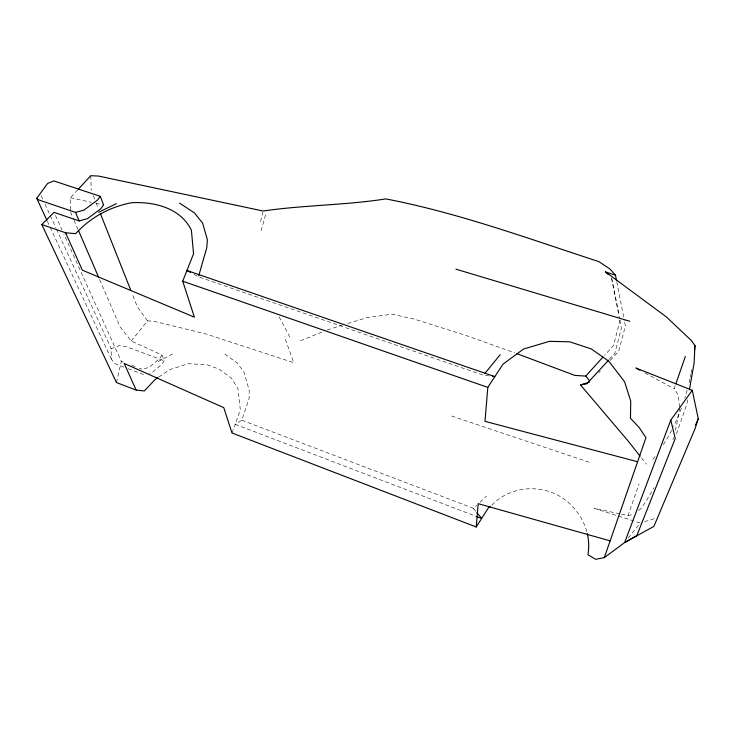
<?xml version="1.0" encoding="UTF-8"?>
<svg xmlns="http://www.w3.org/2000/svg" width="735" height="735" viewBox="0 0 735 735"><rect width="100%" height="100%" fill="white"/><g stroke="black" fill="none" stroke-linecap="round" stroke-linejoin="round"><path stroke-width="0.55" stroke-dasharray="3.67 2.76" d="M687.592 399.868L686.802 404.296L676.292 434.486M116.488 382.549L121.33 361.418L63.844 234.052M260.548 221.566L262.864 212.066M620.083 319.945L613.569 345.413L604.538 355.373M261.136 230.827L265.647 214.519M231.994 432.988L235.218 424.315L241.824 420.227L249.11 398.37L249.174 390.257L244.02 372.075L237.01 362.833L224.57 353.893M679.544 406.933L678.258 394.998L674.197 388.723L675.208 385.728M621.452 514.197L627.993 515.602L639.082 483.85M99.648 279.585L120.025 326.799L131.188 340.976L161.985 355.042L164.208 360.766L162.058 364.147L151.557 372.976L149.618 373.555M161.985 355.042L159.807 358.432L149.214 367.307L142.369 369.347L139.218 368.152M628.186 538.112L640.203 523.008L594.202 508.344L620.368 513.967M131.188 340.976L147.487 320.883L153.845 321.232L206.103 334.002L293.734 362.658L284.445 336.704M70.477 209.833L70.404 197.779L77.735 189.841M609.37 359.341L614.818 353.434L621.415 328.132L619.66 319.302M598.804 372.746L600.33 371.101M610.252 360.398L618.649 351.339L625.375 325.991L624.511 321.572M241.824 420.227L473.459 508.326L476.721 505.257M479.992 502.189L486.533 496.061M638.651 510.375L641.168 508.381A1281.574 496.281 43.1 0 0 653.948 487.617M491.77 505.193C513.002 482.886 551.103 483.364 571.949 506.02A60.371 55.051 20.2 0 1 587.008 532.342M158.778 377.037L169.675 369.696L188.362 363.669L207.445 364.845L219.315 369.227L231.644 378.387L237.993 388.787L240.29 409.643L235.218 424.315L476.344 516.466M158.08 361.629L172.44 353.967M300.523 340.764L322.84 331.751M327.084 330.033L342.207 325.136M123.949 367.123L114.577 363.577L111.325 359.002L111.16 348.629L119.529 345.634L125.942 346.525L164.208 360.766M644.577 521.666L655.519 518.322M347.627 323.501L367.151 317.594L392.178 314.185L414.457 319.174L466.835 335.73L514.721 352.846M627.993 515.602L633.634 514.381M489.06 375.907L483.409 375.236L198.441 276.819L192.588 273.613M70.404 197.779L91.443 202.318M95.872 203.273L102.514 204.707M451.575 416.019L591.592 463.041M121.33 361.418L123.434 362.217M131.85 365.387L135.01 366.572M128.111 368.694L144.777 374.997M644.962 372.93L674.197 388.723M473.459 508.326L476.207 511.716M641.508 457.933L646.433 464.143M147.487 320.883L137.362 306.817L132.089 293.522M279.125 316.813L290.279 337.852M47.334 221.161L49.741 226.343M50.219 227.381L111.325 359.002M41.243 195.85L42.667 198.974M45.046 204.165L49.805 214.565M50.274 215.603L55.989 228.071M56.457 229.109L111.16 348.629M55.456 215.465L61.979 229.917M70.486 212.029L73.61 219.26M74.051 220.289L78.066 229.586M93.281 195.703L95.77 201.969M96.184 203.016L98.251 208.244M611.722 277.885L619.21 315.526M611.538 278.491L619.44 318.2M616.784 281.817L624.3 320.469M90.791 175.702L91.204 190.475M691.819 369.475A805.248 381.667 39.7 0 1 691.212 372.728M691.001 373.803A805.248 381.667 39.7 0 1 690.119 378.066M689.889 379.113A805.248 381.667 39.7 0 1 688.677 384.313M687.151 390.184A805.248 381.667 39.7 0 1 684.799 398.177M681.418 408.063A805.248 381.667 39.7 0 1 673.526 426.484M671.588 430.333A805.248 381.667 39.7 0 1 663.255 444.813M655.105 456.582A805.248 381.667 39.7 0 1 652.459 460.009M679.654 408.017A1281.574 496.281 43.1 0 1 675.327 430.232M673.48 437.555A1281.574 496.281 43.1 0 1 672.929 439.603"/><path stroke-width="1.1" d="M616.573 280.715L615.498 275.193L605.511 271.904L666.608 317.097L691.369 340.571L694.952 345.56L694.097 363.301L689.366 389.89M157.878 377.652L155.149 379.481L144.354 390.956L136.14 390.083L124.206 363.467L223.771 407.649L231.994 432.988L476.243 526.986L478.173 503.668L610.142 540.859M587.283 533.463A60.371 55.051 20.2 0 1 587.881 554.714L595.662 559.298L604.326 557.608L645.955 437.72L639.229 427.614L630.465 418.252L630.74 401.154L624.594 381.731L608.865 361.28L591.234 348.904L569.68 341.793L549.458 341.343L523.531 349.033L502.997 364.165L487.801 387.382L484.99 421.339L637.612 461.755M198.753 275.744L206.755 247.778L207.399 239.831L202.612 223.045L194.38 212.874L179.56 203.117M639.928 370.21L635.894 368.033L692.278 390.285L698.25 418.711L695.246 428.165L653.893 526.398L624.649 542.559L604.326 557.608M685.351 356.503L675.878 383.743M65.59 232.774L82.366 270.186L194.389 317.171L182.703 281.183L193.544 253.777L191.422 230.349C180.883 208.014 153.946 201.307 131.188 202.786C109.864 206.958 90.286 217.505 75.677 233.684L65.59 232.774L41.785 224.542L54.059 212.369L79.187 220.941L87.584 218.626L100.833 208.722L103.626 204.955L100.272 196.337L53.848 180.911L47.564 183.465L36.75 198.358L46.856 220.123M670.789 420.117L624.649 542.559L636.868 535.539L675.235 438.529L670.789 420.117L692.278 390.285M695.595 425.041L698.25 418.711M476.243 526.986L488.325 507.913L490.052 506.553M100.272 196.337L97.443 200.122L84.038 210.072L75.558 212.406L38.891 199.975L36.75 198.358M484.806 373.518L500.204 354.674M516.87 353.645L574.908 375.42L585.731 376.099L603.031 357.026M78.47 189.042L90.791 175.702L98.371 176.032L263.121 211.009C303.803 205.047 345.165 205.258 385.82 198.909C458.658 212.92 528.502 238.673 598.823 261.605L609.967 269.028L615.498 275.193M608.589 360.187L586.778 383.808L580.475 384.901L627.433 440.191L640.102 456.159M98.6 212.259L116.341 203.668M580.475 384.901L589.424 382.117M492.459 376.311L494.719 376.577L186.727 270.416L190.631 272.547M455.902 269.166L629.831 321.287M182.703 281.183L487.801 387.382M476.344 516.466L481.701 518.515L476.896 512.571M136.14 390.083L116.488 382.549L41.785 224.542M605.511 271.904L607.992 274.256M585.731 376.099L589.746 380.987M78.516 230.625L98.747 277.499M75.558 212.406L79.187 220.941M100.328 213.472L130.876 290.454M694.952 345.56A805.248 381.667 39.7 0 1 694.511 350.264"/></g></svg>
